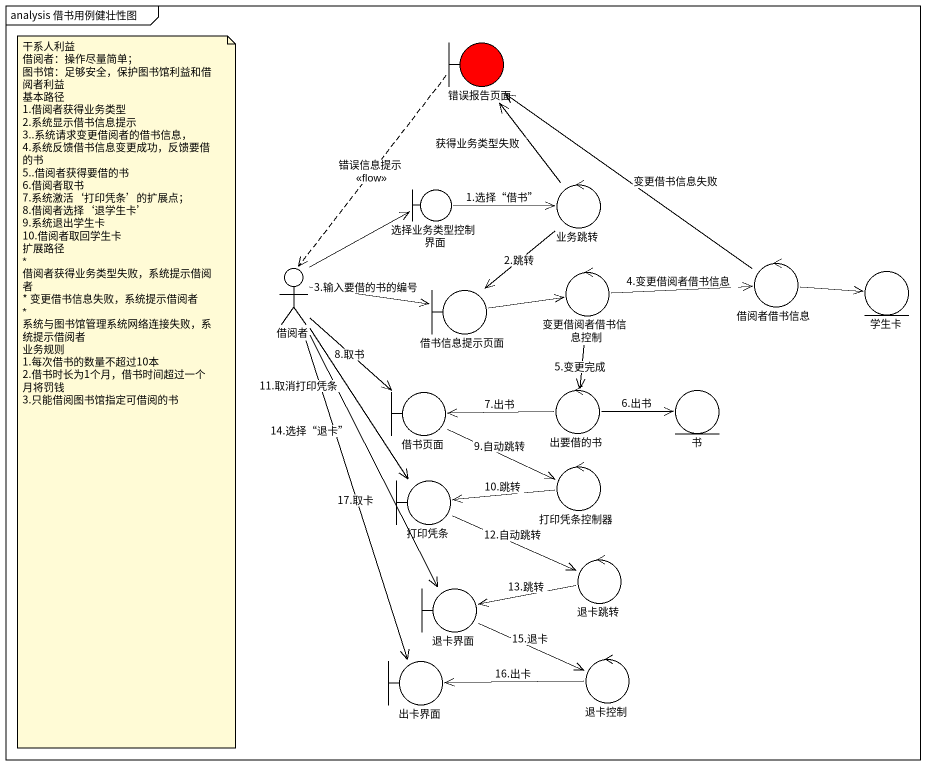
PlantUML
@startuml
mainframe analysis 借书用例健壮性图
boundary 错误报告页面 #FF0000
boundary 选择业务类型控制界面
control 业务跳转
actor 借阅者
boundary 借书信息提示页面
control 变更借阅者借书信息控制
control 借阅者借书信息
entity 学生卡
boundary 借书页面
control 出要借的书
entity 书
boundary 打印凭条
control 打印凭条控制器
control 退卡跳转
boundary 退卡界面
boundary 出卡界面
control 退卡控制
错误报告页面 ..> 借阅者 : 错误信息提示\n<<flow>>
选择业务类型控制界面 -right-> 业务跳转 : 1.选择“借书”
业务跳转 -up-> 错误报告页面 : 获得业务类型失败
业务跳转 --> 借书信息提示页面 : 2.跳转
借阅者 -up-> 选择业务类型控制界面
借阅者 -right-> 借书信息提示页面 : 3.输入要借的书的编号
借阅者 --> 借书页面 : 8.取书
借阅者 --> 打印凭条 : 11.取消打印凭条
借阅者 --> 退卡界面 : 14.选择“退卡”
借阅者 --> 出卡界面 : 17.取卡
借书信息提示页面 -right-> 变更借阅者借书信息控制
变更借阅者借书信息控制 -right-> 借阅者借书信息 : 4.变更借阅者借书信息
变更借阅者借书信息控制 --> 出要借的书 : 5.变更完成
借阅者借书信息 -up-> 错误报告页面 : 变更借书信息失败
借阅者借书信息 -right-> 学生卡
借书页面 -right-> 打印凭条控制器 : 9.自动跳转
出要借的书 -left-> 借书页面 : 7.出书
出要借的书 -right-> 书 : 6.出书
打印凭条 -right-> 退卡跳转 : 12.自动跳转
打印凭条控制器 -left-> 打印凭条 : 10.跳转
退卡跳转 -left-> 退卡界面 : 13.跳转
退卡界面 -right-> 退卡控制 : 15.退卡
退卡控制 -left-> 出卡界面 : 16.出卡
note as N1
  干系人利益
  借阅者：操作尽量简单；
  图书馆：足够安全，保护图书馆利益和借阅者利益
  基本路径
  1.借阅者获得业务类型
  2.系统显示借书信息提示
  3..系统请求变更借阅者的借书信息，
  4.系统反馈借书信息变更成功，反馈要借的书
  5..借阅者获得要借的书
  6.借阅者取书
  7.系统激活‘打印凭条’的扩展点；
  8.借阅者选择‘退学生卡’
  9.系统退出学生卡
  10.借阅者取回学生卡
  扩展路径
  * 借阅者获得业务类型失败，系统提示借阅者
  * 变更借书信息失败，系统提示借阅者
  * 系统与图书馆管理系统网络连接失败，系统提示借阅者
  业务规则
  1.每次借书的数量不超过10本
  2.借书时长为1个月，借书时间超过一个月将罚钱
  3.只能借阅图书馆指定可借阅的书
end note
@enduml
